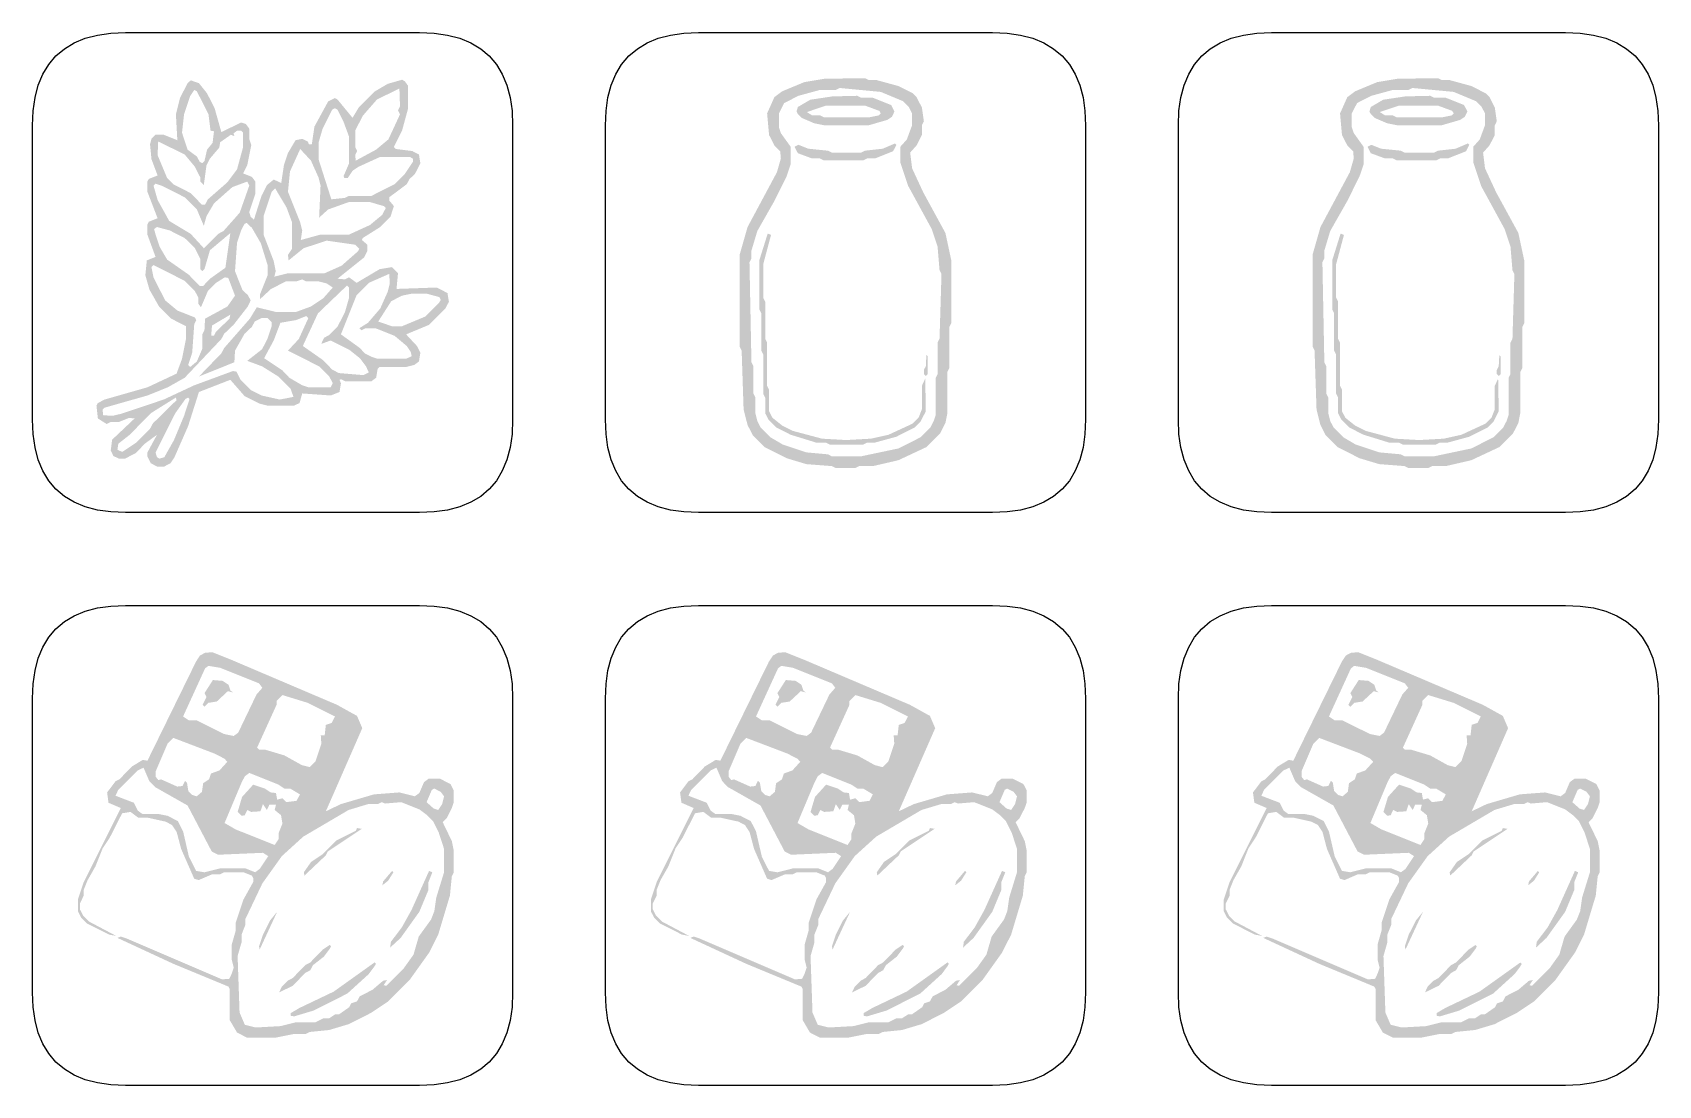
# Model space of a CAD drawing. Header units: millimetres. Extents: x 4 to 299, y 4 to 69.
# Drawn here: x 72.9 to 138.1, y 26.9 to 69.1 of the extents above; entities that cross this region are included whole.
import ezdxf

# ---------------------------------------------------------------- set-up
doc = ezdxf.new("R2010")
doc.units = ezdxf.units.MM
doc.layers.add('CUT', color=1, linetype='Continuous')
doc.layers.add('RASTER', color=7, linetype='Continuous')

msp = doc.modelspace()

# ---------------------------------------------------------------- hatches: boundary and pattern name
at = {"layer": 'RASTER'}
h = msp.add_hatch(color=7, dxfattribs=at)
h.paths.add_polyline_path([(79.218, 67.219), (79.545, 67.104), (79.872, 66.695), (80.175, 66.098), (80.445, 65.141), (81.238, 65.526), (81.426, 65.468), (81.565, 65.28), (81.565, 64.871), (81.647, 64.626), (81.484, 63.808), (81.32, 63.481), (81.672, 63.342), (81.811, 63.154), (81.811, 62.663), (81.565, 61.927), (81.623, 61.739), (81.753, 61.624), (82.056, 62.581), (82.277, 63.015), (82.547, 63.236), (82.849, 63.097), (82.956, 63.808), (83.119, 64.299), (83.422, 64.814), (83.692, 64.871), (83.913, 64.765), (83.962, 64.651), (84.076, 64.651), (84.182, 65.362), (84.73, 66.368), (85, 66.507), (85.107, 66.45), (85.712, 65.714), (85.957, 66.123), (86.611, 66.777), (87.127, 67.08), (87.699, 67.243), (87.805, 67.186), (87.944, 66.998), (87.944, 66.098), (87.699, 65.198), (87.372, 64.544), (87.454, 64.462), (88.108, 64.381), (88.378, 64.242), (88.435, 63.89), (88.214, 63.456), (88.002, 63.26), (87.887, 63.048), (87.184, 62.524), (87.184, 62.393), (87.372, 62.172), (87.233, 61.739), (86.824, 61.33), (86.121, 60.888), (86.088, 60.807), (86.309, 60.619), (86.309, 60.373), (86.17, 60.103), (85.107, 59.253), (85.409, 59.228), (85.573, 59.31), (85.875, 59.089), (86.799, 59.637), (87.29, 59.719), (87.536, 59.474), (87.478, 58.844), (89.089, 58.901), (89.523, 58.68), (89.58, 58.329), (89.441, 58.059), (88.787, 57.404), (87.863, 57.02), (88.296, 56.554), (88.435, 56.284), (88.378, 55.932), (88.19, 55.793), (87.863, 55.711), (86.799, 55.711), (86.718, 55.63), (86.66, 55.278), (86.472, 55.139), (85.409, 55.139), (85.246, 55.221), (85.188, 55.196), (85.246, 55.057), (85.188, 54.706), (84.837, 54.566), (83.692, 54.648), (83.585, 54.264), (83.365, 54.158), (82.301, 54.158), (81.974, 54.239), (81.377, 54.542), (80.805, 55.196), (79.545, 54.706), (79.112, 53.34), (78.564, 52.088), (78.4, 51.843), (78.13, 51.704), (77.885, 51.704), (77.615, 51.843), (77.476, 52.113), (77.476, 52.277), (77.86, 52.988), (77.37, 52.628), (77.01, 52.252), (76.576, 52.031), (76.331, 52.031), (76.11, 52.137), (76.004, 52.358), (76.061, 52.792), (76.961, 53.642), (76.74, 53.667), (76.331, 53.503), (76.004, 53.503), (75.84, 53.422), (75.489, 53.642), (75.431, 54.158), (75.489, 54.264), (75.759, 54.403), (77.476, 54.894), (78.646, 55.442), (78.866, 56.039), (79.03, 56.856), (79.03, 57.347), (78.433, 57.65), (77.942, 58.14), (77.558, 58.819), (77.394, 59.392), (77.452, 59.989), (77.803, 60.128), (77.476, 61.027), (77.476, 61.436), (77.533, 61.543), (77.885, 61.682), (77.476, 62.745), (77.476, 63.154), (77.533, 63.26), (77.885, 63.399), (77.64, 64.053), (77.582, 64.651), (77.64, 64.871), (77.803, 65.035), (78.13, 65.035), (78.678, 64.814), (78.621, 65.853), (78.785, 66.507), (79.087, 67.104)])
h.paths.add_polyline_path([(87.593, 66.891), (86.693, 66.45), (86.121, 65.795), (85.818, 65.198), (85.818, 64.544), (85.9, 64.381), (85.818, 64.217), (85.843, 63.996), (86.66, 64.438), (87.151, 64.847), (87.617, 65.853), (87.536, 66.016), (87.617, 66.18)], flags=0)
h.paths.add_polyline_path([(79.357, 66.834), (79.194, 66.589), (78.948, 65.853), (78.866, 65.117), (79.087, 64.438), (79.463, 64.16), (79.578, 63.947), (79.684, 63.89), (79.766, 63.972), (79.872, 64.438), (80.093, 64.708), (80.15, 65.174), (80.011, 65.198), (79.93, 65.853), (79.463, 66.777)], flags=0)
h.paths.add_polyline_path([(85, 66.098), (84.894, 66.041), (84.51, 65.28), (84.346, 64.708), (84.346, 64.053), (84.861, 62.442), (85.409, 62.5), (85.573, 62.581), (86.472, 62.581), (87.397, 63.048), (87.805, 63.456), (88.133, 63.947), (88.133, 64.078), (88.026, 64.135), (86.799, 64.135), (85.957, 63.751), (85.712, 63.587), (85.515, 63.293), (85.385, 63.293), (85.352, 63.375), (85.573, 63.89), (85.573, 64.953), (85.352, 65.55), (85.107, 66.041)], flags=0)
h.paths.add_polyline_path([(81.075, 65.198), (80.936, 65.092), (80.968, 64.978), (80.829, 65.035), (80.396, 64.732), (80.363, 64.52), (79.987, 64.078), (79.848, 63.808), (79.741, 63.015), (79.602, 63.154), (79.602, 63.317), (79.382, 63.751), (78.973, 64.242), (77.91, 64.765), (77.885, 64.217), (78.269, 63.293), (78.515, 63.048), (79.218, 62.688), (79.66, 62.23), (79.791, 62.23), (79.905, 62.442), (80.69, 63.129), (81.075, 63.645), (81.32, 64.544), (81.32, 65.117), (81.238, 65.198)], flags=0)
h.paths.add_polyline_path([(83.61, 64.462), (83.201, 63.563), (83.119, 62.745), (83.61, 61.518), (83.692, 61.191), (83.634, 60.807), (84.428, 61.027), (85.573, 61.027), (86.415, 61.412), (86.906, 61.821), (87.045, 62.091), (86.963, 62.172), (86.391, 62.336), (85.573, 62.336), (84.73, 62.033), (84.37, 61.706), (84.428, 62.99), (84.346, 63.317), (84.043, 63.996)], flags=0)
h.paths.add_polyline_path([(81.484, 63.154), (80.886, 62.933), (80.15, 62.279), (79.848, 61.764), (79.741, 61.379), (79.463, 62.033), (78.973, 62.524), (78.049, 62.99), (77.803, 63.072), (77.721, 62.99), (77.885, 62.418), (78.351, 61.575), (79.218, 61.052), (79.741, 60.48), (80.314, 61.052), (80.527, 61.166), (81.181, 61.903), (81.565, 62.99)], flags=0)
h.paths.add_polyline_path([(82.604, 62.884), (82.465, 62.745), (82.138, 61.764), (82.138, 61.027), (82.547, 59.964), (82.628, 59.555), (82.571, 59.335), (83.119, 59.474), (84.591, 59.474), (85.27, 59.776), (85.924, 60.349), (85.982, 60.455), (85.818, 60.619), (84.673, 60.782), (83.749, 60.48), (83.144, 59.989), (83.119, 60.21), (83.283, 60.455), (83.283, 61.518), (83.062, 62.115)], flags=0)
h.paths.add_polyline_path([(81.459, 61.494), (81.377, 61.461), (81.238, 61.191), (81.075, 60.7), (80.993, 59.555), (81.295, 58.795), (81.508, 58.598), (81.623, 58.386), (81.508, 58.14), (80.936, 57.404), (80.559, 57.045), (80.445, 56.832), (78.973, 55.278), (78.294, 54.894), (77.476, 54.566), (75.759, 54.076), (75.677, 53.994), (75.701, 53.773), (76.086, 53.749), (76.413, 53.83), (78.13, 54.403), (79.357, 54.975), (80.911, 55.548), (81.05, 55.523), (81.214, 55.196), (81.623, 54.787), (82.056, 54.566), (82.792, 54.403), (83.34, 54.509), (83.226, 54.836), (82.735, 55.327), (82.081, 55.736), (81.484, 55.957), (82.081, 56.423), (82.301, 56.856), (82.465, 57.347), (82.465, 57.511), (82.301, 57.674), (82.056, 57.674), (81.786, 57.535), (81.672, 57.323), (81.377, 57.045), (80.993, 56.366), (80.968, 55.9), (79.545, 55.327), (80.445, 56.259), (80.559, 56.472), (81.59, 57.65), (81.868, 58.108), (82.628, 57.92), (83.446, 57.92), (84.043, 58.14), (84.534, 58.468), (84.918, 58.901), (84.673, 59.065), (84.346, 59.146), (83.855, 59.146), (83.692, 59.228), (83.446, 59.146), (83.037, 59.146), (82.44, 58.844), (81.999, 58.435), (81.999, 58.631), (82.301, 59.392), (82.301, 59.801), (82.031, 60.676), (81.672, 61.297)], flags=0)
h.paths.add_polyline_path([(77.86, 61.33), (77.746, 61.248), (77.803, 61.027), (77.967, 60.537), (78.269, 60.022), (79.136, 59.416), (79.578, 58.958), (79.709, 58.958), (79.987, 59.253), (80.608, 59.694), (80.805, 61.085), (79.987, 60.398), (79.766, 59.637), (79.684, 59.555), (79.602, 59.637), (79.602, 60.046), (79.382, 60.48), (78.973, 60.888), (78.376, 61.191)], flags=0)
h.paths.add_polyline_path([(77.721, 59.801), (77.64, 59.719), (77.721, 59.31), (78.188, 58.386), (78.678, 57.977), (79.382, 57.699), (79.439, 57.593), (79.357, 57.429), (79.275, 56.284), (79.112, 55.793), (79.194, 55.711), (79.463, 55.932), (79.684, 56.448), (79.684, 57.02), (79.766, 57.184), (79.791, 57.65), (80.69, 58.14), (80.993, 58.574), (80.723, 59.285), (80.584, 59.31), (80.232, 59.089), (79.905, 58.762), (79.627, 58.108), (79.521, 58.247), (79.521, 58.492), (79.382, 58.762), (78.973, 59.171)], flags=0)
h.paths.add_polyline_path([(87.184, 59.449), (86.366, 59.089), (85.875, 58.598), (85.246, 57.02), (86.006, 56.472), (86.202, 56.259), (86.472, 56.12), (86.718, 56.039), (87.863, 56.039), (88.084, 56.145), (88.051, 56.309), (87.887, 56.554), (87.397, 56.963), (86.636, 57.265), (86.227, 57.265), (86.063, 57.184), (85.982, 57.265), (86.333, 57.486), (86.824, 58.059), (87.127, 58.737), (87.208, 59.065)], flags=0)
h.paths.add_polyline_path([(85.491, 58.983), (84.321, 57.862), (83.716, 56.554), (84.534, 55.981), (84.894, 55.605), (85.164, 55.466), (86.145, 55.384), (86.366, 55.491), (86.252, 55.736), (86.006, 56.063), (85.597, 56.39), (84.837, 56.775), (84.452, 56.636), (84.567, 56.881), (84.779, 56.995), (85.107, 57.323), (85.409, 57.92), (85.573, 58.492), (85.573, 58.901)], flags=0)
h.paths.add_polyline_path([(88.108, 58.656), (87.699, 58.574), (87.266, 58.353), (86.742, 57.535), (87.29, 57.347), (87.699, 57.347), (88.623, 57.732), (89.196, 58.304), (89.253, 58.41), (89.196, 58.517), (88.681, 58.656)], flags=0)
h.paths.add_polyline_path([(80.805, 57.813), (80.069, 57.372), (80.036, 56.963), (80.15, 56.963), (80.232, 57.126), (80.772, 57.65)], flags=0)
h.paths.add_polyline_path([(83.855, 57.756), (83.446, 57.593), (82.817, 57.486), (82.547, 56.775), (82.162, 56.063), (82.898, 55.572), (83.176, 55.278), (83.692, 54.975), (83.937, 54.894), (84.837, 54.894), (84.918, 55.057), (84.779, 55.327), (84.37, 55.736), (83.119, 56.366), (83.553, 56.832), (83.937, 57.674)], flags=0)
h.paths.add_polyline_path([(78.621, 54.485), (77.615, 53.855), (76.765, 52.988), (76.307, 52.628), (76.274, 52.383), (76.47, 52.301), (77.01, 52.661), (77.582, 53.233), (77.697, 53.446), (78.646, 54.378)], flags=0)
h.paths.add_polyline_path([(79.112, 54.485), (79.005, 54.427), (78.597, 53.855), (77.803, 52.277), (77.86, 52.088), (77.967, 52.031), (78.155, 52.088), (78.539, 52.767), (78.948, 53.749), (79.169, 54.427)], flags=0)
h = msp.add_hatch(color=7, dxfattribs=at)
h.paths.add_polyline_path([(104.66, 67.282), (106.288, 67.306), (106.446, 67.227), (106.76, 67.227), (107.625, 66.991), (108.2, 66.7), (108.357, 66.543), (108.569, 66.126), (108.648, 65.575), (108.569, 65.418), (108.569, 65.024), (108.357, 64.608), (108.097, 64.317), (108.176, 63.687), (108.624, 62.72), (109.513, 61.091), (109.749, 59.99), (109.749, 57.473), (109.671, 57.316), (109.671, 55.664), (109.592, 55.507), (109.592, 53.855), (109.513, 53.462), (109.301, 53.045), (108.75, 52.494), (107.625, 51.967), (106.603, 51.731), (106.052, 51.731), (105.895, 51.652), (105.108, 51.652), (104.951, 51.731), (103.928, 51.81), (103.142, 52.046), (102.253, 52.494), (101.781, 52.966), (101.569, 53.383), (101.411, 54.012), (101.333, 56.372), (101.254, 56.529), (101.254, 60.226), (101.569, 61.327), (102.749, 63.53), (102.906, 64.081), (102.882, 64.372), (102.646, 64.608), (102.434, 65.024), (102.355, 65.89), (102.646, 66.543), (102.961, 66.779), (103.85, 67.148)])
h.paths.add_polyline_path([(105.266, 66.912), (105.108, 66.834), (104.479, 66.834), (103.614, 66.598), (103.04, 66.307), (102.827, 65.89), (102.827, 65.339), (102.906, 65.103), (103.299, 64.553), (103.299, 63.845), (103.142, 63.373), (102.646, 62.374), (101.962, 61.17), (101.726, 60.384), (101.726, 60.069), (101.647, 59.912), (101.726, 55.9), (101.805, 55.743), (101.805, 54.641), (101.883, 54.484), (101.883, 53.855), (101.962, 53.54), (102.096, 53.281), (102.489, 52.887), (102.985, 52.596), (103.928, 52.282), (104.794, 52.203), (104.951, 52.124), (106.131, 52.124), (107.625, 52.439), (108.514, 52.887), (108.908, 53.281), (109.041, 53.54), (109.12, 53.776), (109.12, 55.271), (109.199, 55.428), (109.199, 56.687), (109.277, 56.844), (109.356, 59.44), (109.277, 59.597), (109.199, 60.541), (108.963, 61.249), (108.019, 62.979), (107.704, 63.923), (107.704, 64.553), (107.964, 64.844), (108.176, 65.418), (108.176, 65.89), (108.042, 66.149), (107.806, 66.385), (106.917, 66.755)], flags=0)
h.paths.add_polyline_path([(104.975, 66.574), (105.974, 66.598), (106.131, 66.519), (106.603, 66.519), (107.334, 66.228), (107.468, 65.968), (107.366, 65.756), (107.177, 65.63), (106.446, 65.418), (104.636, 65.418), (104.243, 65.496), (103.748, 65.709), (103.59, 65.866), (103.535, 65.968), (103.59, 66.149), (104.086, 66.44)], flags=0)
h.paths.add_polyline_path([(104.715, 66.204), (103.952, 65.945), (104.164, 65.811), (104.479, 65.811), (104.636, 65.732), (106.446, 65.732), (106.839, 65.811), (106.917, 65.89), (106.862, 65.992), (106.288, 66.204)], flags=0)
h.paths.add_polyline_path([(107.492, 64.686), (107.547, 64.631), (107.413, 64.372), (106.682, 64.081), (106.367, 64.081), (106.21, 64.002), (104.636, 64.002), (104.479, 64.081), (104.164, 64.081), (103.59, 64.293), (103.456, 64.553), (103.614, 64.631), (104.007, 64.474), (104.794, 64.395), (104.951, 64.317), (106.131, 64.317), (106.288, 64.395), (106.996, 64.474)], flags=0)
h.paths.add_polyline_path([(102.379, 61.068), (102.513, 61.013), (102.198, 59.833), (102.198, 58.496), (102.277, 58.338), (102.277, 56.844), (102.355, 56.687), (102.355, 54.956), (102.434, 54.799), (102.434, 53.933), (102.568, 53.674), (102.961, 53.359), (103.378, 53.147), (104.558, 52.832), (105.525, 52.777), (106.524, 52.832), (107.232, 52.99), (108.2, 53.438), (108.436, 53.674), (108.569, 54.012), (108.569, 54.956), (108.703, 55.247), (108.727, 53.933), (108.514, 53.517), (108.278, 53.281), (107.547, 52.911), (106.682, 52.675), (106.367, 52.675), (106.21, 52.596), (104.872, 52.596), (104.715, 52.675), (104.322, 52.675), (103.299, 52.99), (102.725, 53.281), (102.41, 53.595), (102.277, 53.855), (102.277, 54.484), (102.198, 54.641), (102.198, 56.215), (102.119, 56.372), (102.119, 57.866), (102.041, 58.024), (102.041, 59.99)], flags=0)
h.paths.add_polyline_path([(108.75, 56.191), (108.805, 56.136), (108.805, 55.428), (108.727, 55.349), (108.648, 55.428), (108.648, 55.585), (108.727, 55.743)], flags=0)
h = msp.add_hatch(color=7, dxfattribs=at)
h.paths.add_polyline_path([(127.66, 67.282), (129.289, 67.306), (129.446, 67.227), (129.761, 67.227), (130.626, 66.991), (131.2, 66.7), (131.357, 66.543), (131.57, 66.126), (131.648, 65.575), (131.57, 65.418), (131.57, 65.024), (131.357, 64.608), (131.098, 64.317), (131.176, 63.687), (131.625, 62.72), (132.514, 61.091), (132.75, 59.99), (132.75, 57.473), (132.671, 57.316), (132.671, 55.664), (132.592, 55.507), (132.592, 53.855), (132.514, 53.462), (132.301, 53.045), (131.751, 52.494), (130.626, 51.967), (129.603, 51.731), (129.053, 51.731), (128.895, 51.652), (128.109, 51.652), (127.951, 51.731), (126.929, 51.81), (126.142, 52.046), (125.253, 52.494), (124.781, 52.966), (124.569, 53.383), (124.412, 54.012), (124.333, 56.372), (124.254, 56.529), (124.254, 60.226), (124.569, 61.327), (125.749, 63.53), (125.906, 64.081), (125.883, 64.372), (125.647, 64.608), (125.434, 65.024), (125.356, 65.89), (125.647, 66.543), (125.961, 66.779), (126.85, 67.148)])
h.paths.add_polyline_path([(128.266, 66.912), (128.109, 66.834), (127.479, 66.834), (126.614, 66.598), (126.04, 66.307), (125.828, 65.89), (125.828, 65.339), (125.906, 65.103), (126.3, 64.553), (126.3, 63.845), (126.142, 63.373), (125.647, 62.374), (124.962, 61.17), (124.726, 60.384), (124.726, 60.069), (124.648, 59.912), (124.726, 55.9), (124.805, 55.743), (124.805, 54.641), (124.884, 54.484), (124.884, 53.855), (124.962, 53.54), (125.096, 53.281), (125.489, 52.887), (125.985, 52.596), (126.929, 52.282), (127.794, 52.203), (127.951, 52.124), (129.131, 52.124), (130.626, 52.439), (131.515, 52.887), (131.908, 53.281), (132.042, 53.54), (132.12, 53.776), (132.12, 55.271), (132.199, 55.428), (132.199, 56.687), (132.278, 56.844), (132.356, 59.44), (132.278, 59.597), (132.199, 60.541), (131.963, 61.249), (131.019, 62.979), (130.704, 63.923), (130.704, 64.553), (130.964, 64.844), (131.176, 65.418), (131.176, 65.89), (131.043, 66.149), (130.807, 66.385), (129.918, 66.755)], flags=0)
h.paths.add_polyline_path([(127.975, 66.574), (128.974, 66.598), (129.131, 66.519), (129.603, 66.519), (130.335, 66.228), (130.468, 65.968), (130.366, 65.756), (130.177, 65.63), (129.446, 65.418), (127.637, 65.418), (127.243, 65.496), (126.748, 65.709), (126.591, 65.866), (126.536, 65.968), (126.591, 66.149), (127.086, 66.44)], flags=0)
h.paths.add_polyline_path([(127.715, 66.204), (126.952, 65.945), (127.165, 65.811), (127.479, 65.811), (127.637, 65.732), (129.446, 65.732), (129.839, 65.811), (129.918, 65.89), (129.863, 65.992), (129.289, 66.204)], flags=0)
h.paths.add_polyline_path([(130.492, 64.686), (130.547, 64.631), (130.413, 64.372), (129.682, 64.081), (129.367, 64.081), (129.21, 64.002), (127.637, 64.002), (127.479, 64.081), (127.165, 64.081), (126.591, 64.293), (126.457, 64.553), (126.614, 64.631), (127.007, 64.474), (127.794, 64.395), (127.951, 64.317), (129.131, 64.317), (129.289, 64.395), (129.997, 64.474)], flags=0)
h.paths.add_polyline_path([(125.379, 61.068), (125.513, 61.013), (125.198, 59.833), (125.198, 58.496), (125.277, 58.338), (125.277, 56.844), (125.356, 56.687), (125.356, 54.956), (125.434, 54.799), (125.434, 53.933), (125.568, 53.674), (125.961, 53.359), (126.378, 53.147), (127.558, 52.832), (128.526, 52.777), (129.525, 52.832), (130.232, 52.99), (131.2, 53.438), (131.436, 53.674), (131.57, 54.012), (131.57, 54.956), (131.703, 55.247), (131.727, 53.933), (131.515, 53.517), (131.279, 53.281), (130.547, 52.911), (129.682, 52.675), (129.367, 52.675), (129.21, 52.596), (127.873, 52.596), (127.715, 52.675), (127.322, 52.675), (126.3, 52.99), (125.725, 53.281), (125.411, 53.595), (125.277, 53.855), (125.277, 54.484), (125.198, 54.641), (125.198, 56.215), (125.12, 56.372), (125.12, 57.866), (125.041, 58.024), (125.041, 59.99)], flags=0)
h.paths.add_polyline_path([(131.751, 56.191), (131.806, 56.136), (131.806, 55.428), (131.727, 55.349), (131.648, 55.428), (131.648, 55.585), (131.727, 55.743)], flags=0)
h = msp.add_hatch(color=7, dxfattribs=at)
h.paths.add_polyline_path([(79.792, 44.235), (80.082, 44.259), (80.864, 43.946), (85.086, 42.148), (85.891, 41.702), (86.102, 41.209), (84.64, 37.871), (85.242, 38.16), (86.571, 38.551), (87.588, 38.629), (88.213, 38.473), (88.393, 38.606), (88.581, 39.043), (88.761, 39.176), (89.23, 39.176), (89.644, 38.965), (89.777, 38.707), (89.777, 38.238), (89.699, 38.003), (89.488, 37.589), (89.332, 37.433), (89.699, 36.674), (89.777, 36.283), (89.777, 35.423), (89.699, 35.267), (89.621, 34.485), (89.152, 32.921), (88.784, 32.194), (88.002, 31.099), (87.142, 30.239), (86.439, 29.77), (85.555, 29.324), (84.773, 29.09), (83.991, 29.012), (83.835, 28.933), (83.366, 28.933), (82.584, 28.777), (81.489, 28.777), (81.075, 28.988), (80.785, 29.481), (80.785, 30.732), (80.731, 30.833), (78.518, 31.748), (76.274, 32.788), (76.407, 32.843), (76.641, 32.765), (80.473, 31.123), (80.762, 31.146), (80.864, 31.357), (80.942, 31.592), (80.864, 31.905), (80.864, 32.53), (81.02, 33.077), (81.02, 33.39), (81.333, 34.329), (81.724, 35.032), (81.724, 35.189), (81.669, 35.29), (81.333, 35.423), (80.551, 35.423), (80.394, 35.345), (80.082, 35.345), (79.534, 35.11), (79.355, 35.165), (78.831, 36.361), (78.651, 37.042), (78.463, 37.323), (78.205, 37.456), (77.501, 37.612), (77.111, 37.612), (76.798, 37.847), (76.462, 37.792), (75.961, 36.807), (75.68, 36.385), (75.39, 35.658), (75.078, 35.11), (74.921, 34.719), (74.921, 34.485), (74.765, 34.172), (74.765, 33.938), (74.898, 33.68), (75.132, 33.445), (76.227, 32.866), (75.938, 32.921), (75.054, 33.367), (74.82, 33.601), (74.687, 33.859), (74.687, 34.329), (74.921, 35.032), (76.407, 38.003), (75.914, 38.215), (75.859, 38.629), (76.196, 39.075), (76.352, 39.153), (76.852, 39.669), (77.29, 39.935), (77.478, 39.903), (79.433, 43.891), (79.589, 44.126)])
h.paths.add_polyline_path([(79.925, 43.711), (79.792, 43.61), (78.909, 41.678), (79.143, 41.522), (79.456, 41.522), (80.551, 40.975), (80.942, 40.896), (81.122, 41.029), (81.857, 42.562), (82.091, 42.828), (81.958, 43.008), (80.394, 43.633)], flags=0)
h.paths.add_polyline_path([(80.105, 43.141), (80.496, 43.109), (80.731, 42.953), (80.809, 42.718), (80.918, 42.64), (80.707, 42.695), (80.262, 42.28), (79.925, 42.226), (79.769, 42.069), (79.691, 42.148), (79.847, 42.46), (79.769, 42.617)], flags=0)
h.paths.add_polyline_path([(82.897, 42.538), (82.662, 42.304), (82.662, 42.148), (81.88, 40.427), (81.958, 40.349), (82.193, 40.349), (82.975, 40.115), (83.678, 39.724), (83.991, 39.645), (84.226, 39.88), (84.46, 40.584), (84.437, 40.92), (84.593, 40.92), (84.64, 41.342), (84.875, 41.42), (85.008, 41.678), (83.913, 42.226)], flags=0)
h.paths.add_polyline_path([(78.518, 40.818), (78.283, 40.584), (77.814, 39.489), (77.814, 39.254), (77.916, 39.122), (78.025, 39.153), (78.674, 38.864), (78.885, 38.887), (78.987, 39.098), (79.065, 39.02), (79.12, 38.684), (79.276, 38.527), (79.456, 38.473), (79.667, 38.652), (79.714, 38.996), (79.949, 39.153), (80.027, 39.387), (80.371, 39.513), (80.684, 39.857), (80.574, 39.982), (80.16, 40.193)], flags=0)
h.paths.add_polyline_path([(77.322, 39.622), (77.087, 39.513), (76.305, 38.731), (76.196, 38.496), (76.931, 38.215), (77.087, 37.902), (77.267, 37.769), (77.892, 37.769), (78.283, 37.691), (78.698, 37.48), (78.909, 37.065), (79.143, 36.049), (79.433, 35.478), (79.769, 35.423), (80.394, 35.58), (81.411, 35.58), (81.802, 35.423), (81.982, 35.556), (82.326, 36.072), (82.115, 36.205), (80.316, 36.127), (80.058, 36.26), (79.089, 38.105), (77.791, 38.84), (77.556, 39.075)], flags=0)
h.paths.add_polyline_path([(81.567, 39.411), (81.387, 39.278), (81.255, 39.02), (80.574, 37.401), (81.02, 37.143), (82.584, 36.518), (82.74, 36.752), (82.74, 36.987), (82.897, 37.378), (82.842, 37.714), (82.584, 37.925), (82.639, 38.136), (82.373, 38.136), (82.271, 37.925), (82.115, 38.16), (82.013, 37.871), (81.646, 37.847), (81.489, 37.925), (81.387, 37.714), (81.255, 37.691), (81.098, 37.847), (81.278, 38.449), (81.724, 38.942), (82.193, 38.785), (82.427, 38.629), (82.639, 38.606), (82.685, 38.34), (82.897, 38.394), (83.053, 38.238), (83.467, 38.293), (83.6, 38.551), (83.209, 38.785), (82.975, 38.785), (82.74, 38.942)], flags=0)
h.paths.add_polyline_path([(88.995, 38.785), (88.894, 38.731), (88.683, 38.238), (88.972, 37.98), (89.152, 37.925), (89.308, 38.16), (89.386, 38.473), (89.253, 38.652)], flags=0)
h.paths.add_polyline_path([(86.884, 38.238), (86.728, 38.16), (86.337, 38.16), (85.555, 37.925), (83.733, 36.854), (82.873, 36.072), (82.091, 34.977), (81.411, 33.547), (81.411, 33.312), (81.255, 32.921), (81.255, 32.608), (81.098, 32.061), (81.176, 29.793), (81.387, 29.301), (81.825, 29.191), (82.818, 29.246), (83.444, 29.403), (84.226, 29.403), (84.539, 29.559), (84.773, 29.559), (85.008, 29.715), (85.164, 29.715), (85.578, 30.005), (85.657, 30.161), (85.891, 30.239), (86.001, 30.442), (86.517, 30.708), (86.939, 31.068), (87.095, 31.099), (86.962, 30.888), (87.064, 30.865), (87.768, 31.568), (88.159, 32.116), (88.37, 32.843), (88.862, 33.523), (88.995, 33.859), (89.074, 34.407), (89.386, 35.423), (89.386, 36.361), (89.175, 37.01), (88.941, 37.48), (88.706, 37.714), (88.393, 37.949), (87.666, 38.238), (87.017, 38.183)], flags=0)
h.paths.add_polyline_path([(85.891, 37.198), (86.079, 37.167), (84.718, 36.26), (84.64, 36.103), (83.78, 35.29), (83.757, 35.423), (84.046, 35.838), (84.515, 36.15), (85.062, 36.698), (85.844, 37.089)], flags=0)
h.paths.add_polyline_path([(87.299, 35.478), (87.353, 35.423), (87.142, 35.087), (86.908, 34.899), (86.939, 35.056)], flags=0)
h.paths.add_polyline_path([(88.784, 35.478), (88.917, 35.423), (88.761, 35.032), (88.761, 34.719), (88.393, 33.836), (87.643, 32.788), (87.22, 32.397), (87.252, 32.632), (87.69, 33.21), (88.081, 33.914)], flags=0)
h.paths.add_polyline_path([(82.685, 33.836), (81.982, 32.319), (81.958, 32.452), (82.115, 32.921), (82.404, 33.492)], flags=0)
h.paths.add_polyline_path([(84.797, 32.507), (84.851, 32.452), (84.797, 32.35), (84.562, 32.038), (84.124, 31.694), (84.015, 31.49), (83.811, 31.381), (83.311, 30.865), (82.764, 30.599), (82.873, 30.833), (83.108, 31.068), (83.311, 31.177), (83.811, 31.694), (84.015, 31.803), (84.515, 32.319)], flags=0)
h.paths.add_polyline_path([(86.595, 31.803), (86.65, 31.748), (86.595, 31.647), (86.36, 31.334), (85.5, 30.552), (84.148, 29.872), (83.366, 29.637), (83.233, 29.661), (83.233, 29.77), (83.577, 29.973), (84.953, 30.63)], flags=0)
h = msp.add_hatch(color=7, dxfattribs=at)
h.paths.add_polyline_path([(102.793, 44.235), (103.082, 44.259), (103.864, 43.946), (108.086, 42.148), (108.892, 41.702), (109.103, 41.209), (107.641, 37.871), (108.243, 38.16), (109.572, 38.551), (110.588, 38.629), (111.214, 38.473), (111.394, 38.606), (111.581, 39.043), (111.761, 39.176), (112.23, 39.176), (112.645, 38.965), (112.778, 38.707), (112.778, 38.238), (112.699, 38.003), (112.488, 37.589), (112.332, 37.433), (112.699, 36.674), (112.778, 36.283), (112.778, 35.423), (112.699, 35.267), (112.621, 34.485), (112.152, 32.921), (111.785, 32.194), (111.003, 31.099), (110.143, 30.239), (109.439, 29.77), (108.555, 29.324), (107.773, 29.09), (106.992, 29.012), (106.835, 28.933), (106.366, 28.933), (105.584, 28.777), (104.49, 28.777), (104.075, 28.988), (103.786, 29.481), (103.786, 30.732), (103.731, 30.833), (101.518, 31.748), (99.274, 32.788), (99.407, 32.843), (99.642, 32.765), (103.473, 31.123), (103.762, 31.146), (103.864, 31.357), (103.942, 31.592), (103.864, 31.905), (103.864, 32.53), (104.02, 33.077), (104.02, 33.39), (104.333, 34.329), (104.724, 35.032), (104.724, 35.189), (104.669, 35.29), (104.333, 35.423), (103.551, 35.423), (103.395, 35.345), (103.082, 35.345), (102.535, 35.11), (102.355, 35.165), (101.831, 36.361), (101.651, 37.042), (101.464, 37.323), (101.206, 37.456), (100.502, 37.612), (100.111, 37.612), (99.798, 37.847), (99.462, 37.792), (98.961, 36.807), (98.68, 36.385), (98.391, 35.658), (98.078, 35.11), (97.922, 34.719), (97.922, 34.485), (97.765, 34.172), (97.765, 33.938), (97.898, 33.68), (98.133, 33.445), (99.227, 32.866), (98.938, 32.921), (98.054, 33.367), (97.82, 33.601), (97.687, 33.859), (97.687, 34.329), (97.922, 35.032), (99.407, 38.003), (98.915, 38.215), (98.86, 38.629), (99.196, 39.075), (99.352, 39.153), (99.853, 39.669), (100.291, 39.935), (100.478, 39.903), (102.433, 43.891), (102.589, 44.126)])
h.paths.add_polyline_path([(102.926, 43.711), (102.793, 43.61), (101.909, 41.678), (102.144, 41.522), (102.457, 41.522), (103.551, 40.975), (103.942, 40.896), (104.122, 41.029), (104.857, 42.562), (105.092, 42.828), (104.959, 43.008), (103.395, 43.633)], flags=0)
h.paths.add_polyline_path([(103.106, 43.141), (103.496, 43.109), (103.731, 42.953), (103.809, 42.718), (103.919, 42.64), (103.708, 42.695), (103.262, 42.28), (102.926, 42.226), (102.769, 42.069), (102.691, 42.148), (102.848, 42.46), (102.769, 42.617)], flags=0)
h.paths.add_polyline_path([(105.897, 42.538), (105.662, 42.304), (105.662, 42.148), (104.88, 40.427), (104.959, 40.349), (105.193, 40.349), (105.975, 40.115), (106.679, 39.724), (106.992, 39.645), (107.226, 39.88), (107.461, 40.584), (107.437, 40.92), (107.594, 40.92), (107.641, 41.342), (107.875, 41.42), (108.008, 41.678), (106.913, 42.226)], flags=0)
h.paths.add_polyline_path([(101.518, 40.818), (101.284, 40.584), (100.815, 39.489), (100.815, 39.254), (100.916, 39.122), (101.026, 39.153), (101.675, 38.864), (101.886, 38.887), (101.987, 39.098), (102.066, 39.02), (102.12, 38.684), (102.277, 38.527), (102.457, 38.473), (102.668, 38.652), (102.715, 38.996), (102.949, 39.153), (103.027, 39.387), (103.371, 39.513), (103.684, 39.857), (103.575, 39.982), (103.16, 40.193)], flags=0)
h.paths.add_polyline_path([(100.322, 39.622), (100.087, 39.513), (99.306, 38.731), (99.196, 38.496), (99.931, 38.215), (100.087, 37.902), (100.267, 37.769), (100.893, 37.769), (101.284, 37.691), (101.698, 37.48), (101.909, 37.065), (102.144, 36.049), (102.433, 35.478), (102.769, 35.423), (103.395, 35.58), (104.411, 35.58), (104.802, 35.423), (104.982, 35.556), (105.326, 36.072), (105.115, 36.205), (103.317, 36.127), (103.059, 36.26), (102.089, 38.105), (100.791, 38.84), (100.557, 39.075)], flags=0)
h.paths.add_polyline_path([(104.568, 39.411), (104.388, 39.278), (104.255, 39.02), (103.575, 37.401), (104.02, 37.143), (105.584, 36.518), (105.741, 36.752), (105.741, 36.987), (105.897, 37.378), (105.842, 37.714), (105.584, 37.925), (105.639, 38.136), (105.373, 38.136), (105.271, 37.925), (105.115, 38.16), (105.013, 37.871), (104.646, 37.847), (104.49, 37.925), (104.388, 37.714), (104.255, 37.691), (104.099, 37.847), (104.278, 38.449), (104.724, 38.942), (105.193, 38.785), (105.428, 38.629), (105.639, 38.606), (105.686, 38.34), (105.897, 38.394), (106.053, 38.238), (106.468, 38.293), (106.601, 38.551), (106.21, 38.785), (105.975, 38.785), (105.741, 38.942)], flags=0)
h.paths.add_polyline_path([(111.996, 38.785), (111.894, 38.731), (111.683, 38.238), (111.972, 37.98), (112.152, 37.925), (112.308, 38.16), (112.387, 38.473), (112.254, 38.652)], flags=0)
h.paths.add_polyline_path([(109.885, 38.238), (109.728, 38.16), (109.337, 38.16), (108.555, 37.925), (106.734, 36.854), (105.873, 36.072), (105.092, 34.977), (104.411, 33.547), (104.411, 33.312), (104.255, 32.921), (104.255, 32.608), (104.099, 32.061), (104.177, 29.793), (104.388, 29.301), (104.826, 29.191), (105.819, 29.246), (106.444, 29.403), (107.226, 29.403), (107.539, 29.559), (107.773, 29.559), (108.008, 29.715), (108.164, 29.715), (108.579, 30.005), (108.657, 30.161), (108.892, 30.239), (109.001, 30.442), (109.517, 30.708), (109.939, 31.068), (110.096, 31.099), (109.963, 30.888), (110.064, 30.865), (110.768, 31.568), (111.159, 32.116), (111.37, 32.843), (111.863, 33.523), (111.996, 33.859), (112.074, 34.407), (112.387, 35.423), (112.387, 36.361), (112.176, 37.01), (111.941, 37.48), (111.706, 37.714), (111.394, 37.949), (110.667, 38.238), (110.018, 38.183)], flags=0)
h.paths.add_polyline_path([(108.892, 37.198), (109.079, 37.167), (107.719, 36.26), (107.641, 36.103), (106.78, 35.29), (106.757, 35.423), (107.046, 35.838), (107.515, 36.15), (108.063, 36.698), (108.845, 37.089)], flags=0)
h.paths.add_polyline_path([(110.299, 35.478), (110.354, 35.423), (110.143, 35.087), (109.908, 34.899), (109.939, 35.056)], flags=0)
h.paths.add_polyline_path([(111.785, 35.478), (111.918, 35.423), (111.761, 35.032), (111.761, 34.719), (111.394, 33.836), (110.643, 32.788), (110.221, 32.397), (110.252, 32.632), (110.69, 33.21), (111.081, 33.914)], flags=0)
h.paths.add_polyline_path([(105.686, 33.836), (104.982, 32.319), (104.959, 32.452), (105.115, 32.921), (105.404, 33.492)], flags=0)
h.paths.add_polyline_path([(107.797, 32.507), (107.852, 32.452), (107.797, 32.35), (107.562, 32.038), (107.125, 31.694), (107.015, 31.49), (106.812, 31.381), (106.311, 30.865), (105.764, 30.599), (105.873, 30.833), (106.108, 31.068), (106.311, 31.177), (106.812, 31.694), (107.015, 31.803), (107.515, 32.319)], flags=0)
h.paths.add_polyline_path([(109.595, 31.803), (109.65, 31.748), (109.595, 31.647), (109.361, 31.334), (108.501, 30.552), (107.148, 29.872), (106.366, 29.637), (106.233, 29.661), (106.233, 29.77), (106.577, 29.973), (107.953, 30.63)], flags=0)
h = msp.add_hatch(color=7, dxfattribs=at)
h.paths.add_polyline_path([(125.793, 44.235), (126.082, 44.259), (126.864, 43.946), (131.087, 42.148), (131.892, 41.702), (132.103, 41.209), (130.641, 37.871), (131.243, 38.16), (132.572, 38.551), (133.589, 38.629), (134.214, 38.473), (134.394, 38.606), (134.582, 39.043), (134.762, 39.176), (135.231, 39.176), (135.645, 38.965), (135.778, 38.707), (135.778, 38.238), (135.7, 38.003), (135.489, 37.589), (135.332, 37.433), (135.7, 36.674), (135.778, 36.283), (135.778, 35.423), (135.7, 35.267), (135.622, 34.485), (135.152, 32.921), (134.785, 32.194), (134.003, 31.099), (133.143, 30.239), (132.439, 29.77), (131.556, 29.324), (130.774, 29.09), (129.992, 29.012), (129.836, 28.933), (129.366, 28.933), (128.585, 28.777), (127.49, 28.777), (127.075, 28.988), (126.786, 29.481), (126.786, 30.732), (126.731, 30.833), (124.519, 31.748), (122.275, 32.788), (122.408, 32.843), (122.642, 32.765), (126.473, 31.123), (126.763, 31.146), (126.864, 31.357), (126.943, 31.592), (126.864, 31.905), (126.864, 32.53), (127.021, 33.077), (127.021, 33.39), (127.333, 34.329), (127.724, 35.032), (127.724, 35.189), (127.67, 35.29), (127.333, 35.423), (126.552, 35.423), (126.395, 35.345), (126.082, 35.345), (125.535, 35.11), (125.355, 35.165), (124.831, 36.361), (124.652, 37.042), (124.464, 37.323), (124.206, 37.456), (123.502, 37.612), (123.111, 37.612), (122.798, 37.847), (122.462, 37.792), (121.962, 36.807), (121.68, 36.385), (121.391, 35.658), (121.078, 35.11), (120.922, 34.719), (120.922, 34.485), (120.766, 34.172), (120.766, 33.938), (120.898, 33.68), (121.133, 33.445), (122.228, 32.866), (121.938, 32.921), (121.055, 33.367), (120.82, 33.601), (120.687, 33.859), (120.687, 34.329), (120.922, 35.032), (122.408, 38.003), (121.915, 38.215), (121.86, 38.629), (122.196, 39.075), (122.353, 39.153), (122.853, 39.669), (123.291, 39.935), (123.479, 39.903), (125.433, 43.891), (125.59, 44.126)])
h.paths.add_polyline_path([(125.926, 43.711), (125.793, 43.61), (124.91, 41.678), (125.144, 41.522), (125.457, 41.522), (126.552, 40.975), (126.943, 40.896), (127.122, 41.029), (127.857, 42.562), (128.092, 42.828), (127.959, 43.008), (126.395, 43.633)], flags=0)
h.paths.add_polyline_path([(126.106, 43.141), (126.497, 43.109), (126.731, 42.953), (126.81, 42.718), (126.919, 42.64), (126.708, 42.695), (126.262, 42.28), (125.926, 42.226), (125.77, 42.069), (125.691, 42.148), (125.848, 42.46), (125.77, 42.617)], flags=0)
h.paths.add_polyline_path([(128.897, 42.538), (128.663, 42.304), (128.663, 42.148), (127.881, 40.427), (127.959, 40.349), (128.194, 40.349), (128.975, 40.115), (129.679, 39.724), (129.992, 39.645), (130.227, 39.88), (130.461, 40.584), (130.438, 40.92), (130.594, 40.92), (130.641, 41.342), (130.875, 41.42), (131.008, 41.678), (129.914, 42.226)], flags=0)
h.paths.add_polyline_path([(124.519, 40.818), (124.284, 40.584), (123.815, 39.489), (123.815, 39.254), (123.917, 39.122), (124.026, 39.153), (124.675, 38.864), (124.886, 38.887), (124.988, 39.098), (125.066, 39.02), (125.121, 38.684), (125.277, 38.527), (125.457, 38.473), (125.668, 38.652), (125.715, 38.996), (125.95, 39.153), (126.028, 39.387), (126.372, 39.513), (126.685, 39.857), (126.575, 39.982), (126.161, 40.193)], flags=0)
h.paths.add_polyline_path([(123.322, 39.622), (123.088, 39.513), (122.306, 38.731), (122.196, 38.496), (122.931, 38.215), (123.088, 37.902), (123.268, 37.769), (123.893, 37.769), (124.284, 37.691), (124.698, 37.48), (124.91, 37.065), (125.144, 36.049), (125.433, 35.478), (125.77, 35.423), (126.395, 35.58), (127.412, 35.58), (127.803, 35.423), (127.982, 35.556), (128.326, 36.072), (128.115, 36.205), (126.317, 36.127), (126.059, 36.26), (125.089, 38.105), (123.791, 38.84), (123.557, 39.075)], flags=0)
h.paths.add_polyline_path([(127.568, 39.411), (127.388, 39.278), (127.255, 39.02), (126.575, 37.401), (127.021, 37.143), (128.585, 36.518), (128.741, 36.752), (128.741, 36.987), (128.897, 37.378), (128.843, 37.714), (128.585, 37.925), (128.639, 38.136), (128.373, 38.136), (128.272, 37.925), (128.115, 38.16), (128.014, 37.871), (127.646, 37.847), (127.49, 37.925), (127.388, 37.714), (127.255, 37.691), (127.099, 37.847), (127.279, 38.449), (127.724, 38.942), (128.194, 38.785), (128.428, 38.629), (128.639, 38.606), (128.686, 38.34), (128.897, 38.394), (129.054, 38.238), (129.468, 38.293), (129.601, 38.551), (129.21, 38.785), (128.975, 38.785), (128.741, 38.942)], flags=0)
h.paths.add_polyline_path([(134.996, 38.785), (134.894, 38.731), (134.683, 38.238), (134.973, 37.98), (135.152, 37.925), (135.309, 38.16), (135.387, 38.473), (135.254, 38.652)], flags=0)
h.paths.add_polyline_path([(132.885, 38.238), (132.729, 38.16), (132.338, 38.16), (131.556, 37.925), (129.734, 36.854), (128.874, 36.072), (128.092, 34.977), (127.412, 33.547), (127.412, 33.312), (127.255, 32.921), (127.255, 32.608), (127.099, 32.061), (127.177, 29.793), (127.388, 29.301), (127.826, 29.191), (128.819, 29.246), (129.445, 29.403), (130.227, 29.403), (130.539, 29.559), (130.774, 29.559), (131.008, 29.715), (131.165, 29.715), (131.579, 30.005), (131.657, 30.161), (131.892, 30.239), (132.001, 30.442), (132.517, 30.708), (132.94, 31.068), (133.096, 31.099), (132.963, 30.888), (133.065, 30.865), (133.769, 31.568), (134.159, 32.116), (134.371, 32.843), (134.863, 33.523), (134.996, 33.859), (135.074, 34.407), (135.387, 35.423), (135.387, 36.361), (135.176, 37.01), (134.941, 37.48), (134.707, 37.714), (134.394, 37.949), (133.667, 38.238), (133.018, 38.183)], flags=0)
h.paths.add_polyline_path([(131.892, 37.198), (132.08, 37.167), (130.719, 36.26), (130.641, 36.103), (129.781, 35.29), (129.757, 35.423), (130.047, 35.838), (130.516, 36.15), (131.063, 36.698), (131.845, 37.089)], flags=0)
h.paths.add_polyline_path([(133.299, 35.478), (133.354, 35.423), (133.143, 35.087), (132.908, 34.899), (132.94, 35.056)], flags=0)
h.paths.add_polyline_path([(134.785, 35.478), (134.918, 35.423), (134.762, 35.032), (134.762, 34.719), (134.394, 33.836), (133.643, 32.788), (133.221, 32.397), (133.252, 32.632), (133.69, 33.21), (134.081, 33.914)], flags=0)
h.paths.add_polyline_path([(128.686, 33.836), (127.982, 32.319), (127.959, 32.452), (128.115, 32.921), (128.405, 33.492)], flags=0)
h.paths.add_polyline_path([(130.797, 32.507), (130.852, 32.452), (130.797, 32.35), (130.563, 32.038), (130.125, 31.694), (130.015, 31.49), (129.812, 31.381), (129.312, 30.865), (128.764, 30.599), (128.874, 30.833), (129.108, 31.068), (129.312, 31.177), (129.812, 31.694), (130.015, 31.803), (130.516, 32.319)], flags=0)
h.paths.add_polyline_path([(132.596, 31.803), (132.65, 31.748), (132.596, 31.647), (132.361, 31.334), (131.501, 30.552), (130.148, 29.872), (129.366, 29.637), (129.234, 29.661), (129.234, 29.77), (129.578, 29.973), (130.954, 30.63)], flags=0)

# ---------------------------------------------------------------- linework, layer by layer
at = {"layer": 'CUT'}
for points in [[(72.864, 65.404), (72.889, 65.989), (72.966, 66.529), (73.095, 67.02), (73.278, 67.463), (73.514, 67.856), (73.803, 68.199), (74.146, 68.488), (74.539, 68.724), (74.982, 68.907), (75.474, 69.036), (76.013, 69.113), (76.598, 69.139), (88.405, 69.139), (88.989, 69.113), (89.529, 69.036), (90.021, 68.907), (90.464, 68.724), (90.857, 68.488), (91.199, 68.199), (91.489, 67.856), (91.725, 67.463), (91.907, 67.02), (92.036, 66.529), (92.114, 65.989), (92.139, 65.404), (92.139, 53.597), (92.114, 53.013), (92.036, 52.473), (91.907, 51.982), (91.725, 51.539), (91.489, 51.145), (91.199, 50.803), (90.857, 50.513), (90.464, 50.277), (90.021, 50.095), (89.529, 49.966), (88.989, 49.889), (88.405, 49.863), (76.598, 49.863), (76.013, 49.889), (75.474, 49.966), (74.982, 50.095), (74.539, 50.277), (74.146, 50.513), (73.803, 50.803), (73.514, 51.145), (73.278, 51.539), (73.095, 51.982), (72.966, 52.473), (72.889, 53.013), (72.864, 53.597)], [(95.864, 65.404), (95.889, 65.989), (95.966, 66.529), (96.096, 67.02), (96.278, 67.463), (96.514, 67.856), (96.804, 68.199), (97.146, 68.488), (97.539, 68.724), (97.982, 68.907), (98.474, 69.036), (99.013, 69.113), (99.598, 69.139), (111.405, 69.139), (111.99, 69.113), (112.529, 69.036), (113.021, 68.907), (113.464, 68.724), (113.857, 68.488), (114.199, 68.199), (114.489, 67.856), (114.725, 67.463), (114.907, 67.02), (115.037, 66.529), (115.114, 65.989), (115.139, 65.404), (115.139, 53.597), (115.114, 53.013), (115.037, 52.473), (114.907, 51.982), (114.725, 51.539), (114.489, 51.145), (114.199, 50.803), (113.857, 50.513), (113.464, 50.277), (113.021, 50.095), (112.529, 49.966), (111.99, 49.889), (111.405, 49.863), (99.598, 49.863), (99.013, 49.889), (98.474, 49.966), (97.982, 50.095), (97.539, 50.277), (97.146, 50.513), (96.804, 50.803), (96.514, 51.145), (96.278, 51.539), (96.096, 51.982), (95.966, 52.473), (95.889, 53.013), (95.864, 53.597)], [(118.864, 65.404), (118.89, 65.989), (118.967, 66.529), (119.096, 67.02), (119.279, 67.463), (119.515, 67.856), (119.804, 68.199), (120.146, 68.488), (120.54, 68.724), (120.983, 68.907), (121.474, 69.036), (122.014, 69.113), (122.598, 69.139), (134.406, 69.139), (134.99, 69.113), (135.53, 69.036), (136.021, 68.907), (136.464, 68.724), (136.858, 68.488), (137.2, 68.199), (137.489, 67.856), (137.725, 67.463), (137.908, 67.02), (138.037, 66.529), (138.114, 65.989), (138.14, 65.404), (138.14, 53.597), (138.114, 53.013), (138.037, 52.473), (137.908, 51.982), (137.725, 51.539), (137.489, 51.145), (137.2, 50.803), (136.858, 50.513), (136.464, 50.277), (136.021, 50.095), (135.53, 49.966), (134.99, 49.889), (134.406, 49.863), (122.598, 49.863), (122.014, 49.889), (121.474, 49.966), (120.983, 50.095), (120.54, 50.277), (120.146, 50.513), (119.804, 50.803), (119.515, 51.145), (119.279, 51.539), (119.096, 51.982), (118.967, 52.473), (118.89, 53.013), (118.864, 53.597)], [(72.864, 42.404), (72.889, 42.989), (72.966, 43.528), (73.095, 44.02), (73.278, 44.463), (73.514, 44.856), (73.803, 45.198), (74.146, 45.488), (74.539, 45.724), (74.982, 45.906), (75.474, 46.036), (76.013, 46.113), (76.598, 46.138), (88.405, 46.138), (88.989, 46.113), (89.529, 46.036), (90.021, 45.906), (90.464, 45.724), (90.857, 45.488), (91.199, 45.198), (91.489, 44.856), (91.725, 44.463), (91.907, 44.02), (92.036, 43.528), (92.114, 42.989), (92.139, 42.404), (92.139, 30.597), (92.114, 30.012), (92.036, 29.473), (91.907, 28.981), (91.725, 28.538), (91.489, 28.145), (91.199, 27.803), (90.857, 27.513), (90.464, 27.277), (90.021, 27.095), (89.529, 26.965), (88.989, 26.888), (88.405, 26.863), (76.598, 26.863), (76.013, 26.888), (75.474, 26.965), (74.982, 27.095), (74.539, 27.277), (74.146, 27.513), (73.803, 27.803), (73.514, 28.145), (73.278, 28.538), (73.095, 28.981), (72.966, 29.473), (72.889, 30.012), (72.864, 30.597)], [(95.864, 42.404), (95.889, 42.989), (95.966, 43.528), (96.096, 44.02), (96.278, 44.463), (96.514, 44.856), (96.804, 45.198), (97.146, 45.488), (97.539, 45.724), (97.982, 45.906), (98.474, 46.036), (99.013, 46.113), (99.598, 46.138), (111.405, 46.138), (111.99, 46.113), (112.529, 46.036), (113.021, 45.906), (113.464, 45.724), (113.857, 45.488), (114.199, 45.198), (114.489, 44.856), (114.725, 44.463), (114.907, 44.02), (115.037, 43.528), (115.114, 42.989), (115.139, 42.404), (115.139, 30.597), (115.114, 30.012), (115.037, 29.473), (114.907, 28.981), (114.725, 28.538), (114.489, 28.145), (114.199, 27.803), (113.857, 27.513), (113.464, 27.277), (113.021, 27.095), (112.529, 26.965), (111.99, 26.888), (111.405, 26.863), (99.598, 26.863), (99.013, 26.888), (98.474, 26.965), (97.982, 27.095), (97.539, 27.277), (97.146, 27.513), (96.804, 27.803), (96.514, 28.145), (96.278, 28.538), (96.096, 28.981), (95.966, 29.473), (95.889, 30.012), (95.864, 30.597)], [(118.864, 42.404), (118.89, 42.989), (118.967, 43.528), (119.096, 44.02), (119.279, 44.463), (119.515, 44.856), (119.804, 45.198), (120.146, 45.488), (120.54, 45.724), (120.983, 45.906), (121.474, 46.036), (122.014, 46.113), (122.598, 46.138), (134.406, 46.138), (134.99, 46.113), (135.53, 46.036), (136.021, 45.906), (136.464, 45.724), (136.858, 45.488), (137.2, 45.198), (137.489, 44.856), (137.725, 44.463), (137.908, 44.02), (138.037, 43.528), (138.114, 42.989), (138.14, 42.404), (138.14, 30.597), (138.114, 30.012), (138.037, 29.473), (137.908, 28.981), (137.725, 28.538), (137.489, 28.145), (137.2, 27.803), (136.858, 27.513), (136.464, 27.277), (136.021, 27.095), (135.53, 26.965), (134.99, 26.888), (134.406, 26.863), (122.598, 26.863), (122.014, 26.888), (121.474, 26.965), (120.983, 27.095), (120.54, 27.277), (120.146, 27.513), (119.804, 27.803), (119.515, 28.145), (119.279, 28.538), (119.096, 28.981), (118.967, 29.473), (118.89, 30.012), (118.864, 30.597)]]:
    msp.add_lwpolyline(points, close=True, dxfattribs=at)

doc.saveas('drawing.dxf')
